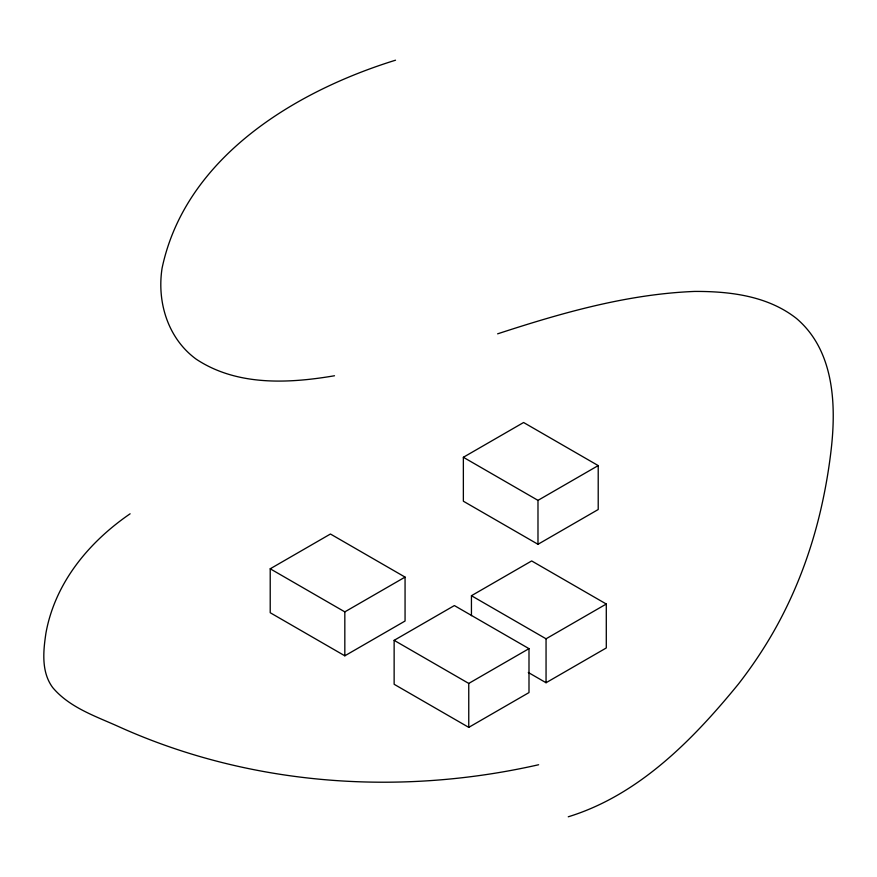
<?xml version="1.0" encoding="UTF-8"?>
<svg xmlns="http://www.w3.org/2000/svg" width="877" height="877" viewBox="0 0 877 877"><rect width="100%" height="100%" fill="white"/><g stroke="black" fill="none" stroke-linecap="round" stroke-linejoin="round"><path stroke-width="1.32" d="M130.114 513.801C96.36 536.921 67.233 568.658 52.938 607.476A421.826 243.543 0 0 0 45.944 633.095C43.214 651.129 41.164 671.881 52.642 687.491C69.743 707.892 96.317 716.421 119.776 727.121C250.449 785.836 399.452 796.327 538.621 764.744M270.215 568.789L330.443 534.016L405.064 577.099L405.064 621.026L344.825 655.81L270.215 612.727L270.215 568.789L344.825 611.872L405.064 577.099M463.363 457.279L523.591 422.506L598.213 465.588L598.213 509.515L537.985 544.288L463.363 501.216L463.363 457.279L537.985 500.361L598.213 465.588M394.135 640.342L454.374 605.568L528.995 648.651L528.995 692.578L468.757 727.362L394.135 684.279L394.135 640.342L468.757 683.424L528.995 648.651M471.442 615.687L471.442 595.713L531.67 560.94L606.292 604.023L606.292 647.95L546.053 682.734L528.294 672.473M471.442 595.713L546.053 638.796L606.292 604.023M395.527 60.206C294.979 91.285 185.409 157.542 162.092 268.11C156.786 301.94 167.847 338.434 196.174 359.153C236.889 386.176 288.369 383.589 334.499 375.762M497.621 333.83C561.554 312.957 627.099 294.091 694.705 291.427C730.081 291.285 767.77 295.889 796.448 318.45C834.027 350.362 836.384 404.133 831.166 449.583A1583.522 914.24 0 0 1 820.971 508.824C809.701 557.871 790.824 605.294 763.867 647.862A939.749 542.556 0 0 1 738.412 684.071C692.94 739.76 638.763 795.132 568.263 816.794M546.053 638.796L546.053 682.734M537.985 500.361L537.985 544.288M468.757 683.424L468.757 727.362M344.825 611.872L344.825 655.81"/></g></svg>
